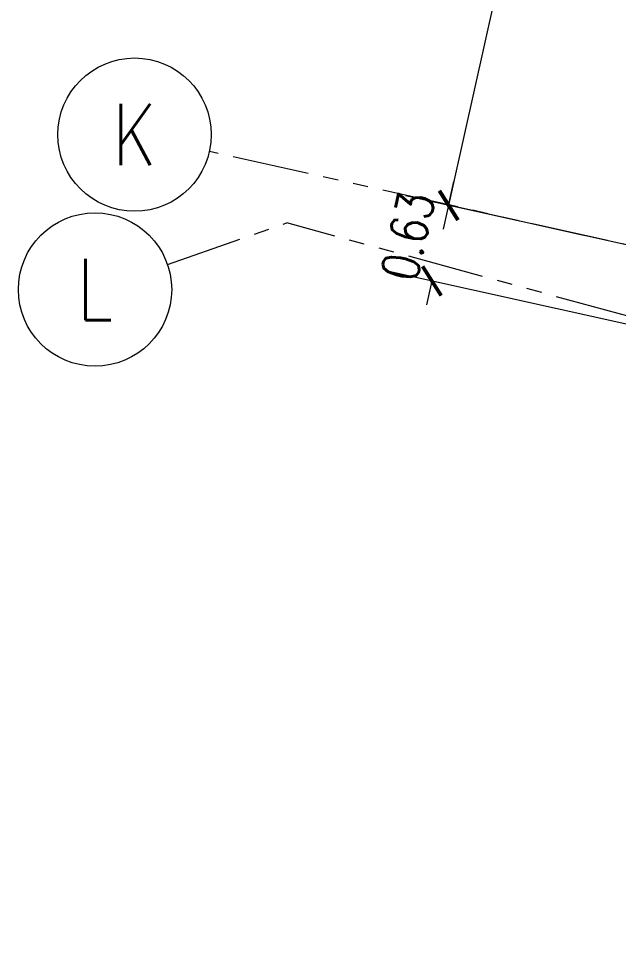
# Model space of a CAD drawing. Header units: millimetres. Extents: x 2471 to 2909, y 1327 to 1568.
# Drawn here: x 2575.88 to 2580.77, y 1398.59 to 1406.07 of the extents above; entities that cross this region are included whole.
import ezdxf
from ezdxf.enums import TextEntityAlignment as Align

# ---------------------------------------------------------------- set-up
doc = ezdxf.new("R2010")
doc.units = ezdxf.units.MM
doc.linetypes.add('PHANTOM', pattern=[2.5, 1.25, -0.25, 0.25, -0.25, 0.25, -0.25])
doc.layers.get('0').update_dxf_attribs({"color": 251, "lineweight": 9})
doc.layers.get('DEFPOINTS').update_dxf_attribs({"color": 251, "lineweight": 9})
doc.layers.add('A-EJES', color=251, linetype='PHANTOM', lineweight=13)
doc.layers.add('COTAS-EXTER', color=251, linetype='Continuous', lineweight=13)
doc.styles.add('ROMANS', font='romans.shx', dxfattribs={"width": 0.8})
doc.styles.add('TXT_COTAS', font='romans.shx', dxfattribs={"width": 0.8})
doc.dimstyles.new('DLP-COTA 200', dxfattribs={"dimtxt": 0.3, "dimasz": 0.2, "dimexe": 0.36, "dimexo": 0.12, "dimgap": 0.12, "dimtad": 1, "dimzin": 0, "dimdsep": 46, "dimtxsty": 'TXT_COTAS', "dimblk": 'ARCHTICK', "dimcen": 0.18, "dimdle": 0.2, "dimclrd": 256, "dimclre": 256, "dimclrt": 2, "dimadec": 0, "dimazin": 0, "dimtfac": 1, "dimtix": 1, "dimtofl": 0, "dimtmove": 2, "dimatfit": 3, "dimfxl": 0.36, "dimtolj": 1, "dimtzin": 0, "dimlwd": 9, "dimlwe": 9, "dimarcsym": 0})

# ---------------------------------------------------------------- blocks, each defined once
blk = doc.blocks.new('_ArchTick')
at = {"color": 0, "linetype": 'ByBlock', "const_width": 0.15}
blk.add_lwpolyline([(-0.5, -0.5), (0.5, 0.5)], dxfattribs=at)
blk = doc.blocks.new('*D878')
at = {"layer": 'COTAS-EXTER', "lineweight": 9, "transparency": 16777216}
for p, q in [((3.507855538054574, 26.61640427530299), (3.551242212182992, 26.81164155788004)), ((6.318309351149474, 25.99185018331703), (3.156428429415867, 26.69450028873414)), ((6.181580305931384, 25.3765781493574), (3.019699384197777, 26.07922825477451)), ((3.371126492836483, 26.00113224134336), (3.327739818708065, 25.8058949587663))]:
    blk.add_line(p, q, dxfattribs=at)
at = {"layer": 'DEFPOINTS', "color": 0, "transparency": 16777216}
for p in [(3.371126492836483, 26.00113224134336), (6.43545172069571, 25.96581817883999, 4.165208883839971e-08), (6.298722675477618, 25.35054614488035, -1.7461512177726e-07)]:
    blk.add_point(p, dxfattribs=at)
at = {"layer": 'COTAS-EXTER', "lineweight": 9, "transparency": 16777216, "xscale": 0.2, "yscale": 0.2, "zscale": 0.2}
for p, rotation in [((3.507855538054574, 26.61640427530299), 257.4710213271556), ((3.371126492836483, 26.00113224134336), 77.47102132715563)]:
    blk.add_blockref('_ArchTick', p, dxfattribs=dict(at, rotation=rotation))
at = {"layer": 'COTAS-EXTER', "color": 2, "transparency": 16777216, "insert": (3.175920683966497, 26.36734026839654), "char_height": 0.3, "attachment_point": 5, "rotation": 77.47102132715563, "style": 'TXT_COTAS'}
blk.add_mtext('\\A1;0.63', dxfattribs=at)
blk = doc.blocks.new('*D882')
at = {"layer": 'COTAS-EXTER', "lineweight": 9, "transparency": 16777216}
for p, q in [((3.46468746890135, 26.42310327623214), (6.48617594614146, 39.92152162039228)), ((7.301224300418387, 39.5341318386136), (6.091182430836811, 39.80498783616093)), ((4.620266704193188, 26.36938741118594), (3.157067870430778, 26.69691011076482))]:
    blk.add_line(p, q, dxfattribs=at)
at = {"layer": 'DEFPOINTS', "color": 0, "transparency": 16777216}
for p in [(6.44248898772442, 39.72635131101026), (7.418326486047592, 39.50791966356337, -5.861693352926522e-08), (4.737368889822392, 26.34317523613572, -1.593345876059353e-07)]:
    blk.add_point(p, dxfattribs=at)
at = {"layer": 'COTAS-EXTER', "lineweight": 9, "transparency": 16777216, "xscale": 0.2, "yscale": 0.2, "zscale": 0.2}
for p, rotation in [((6.44248898772442, 39.72635131101026), 77.38288257497175), ((3.508374427318388, 26.61827358561415), 257.3828825749717)]:
    blk.add_blockref('_ArchTick', p, dxfattribs=dict(at, rotation=rotation))
at = {"layer": 'COTAS-EXTER', "color": 8, "transparency": 16777216, "insert": (4.711951789855696, 33.23128984217521), "char_height": 0.3, "attachment_point": 5, "rotation": 77.38288257497173, "style": 'TXT_COTAS'}
blk.add_mtext('\\A1;13.43', dxfattribs=at)
blk = doc.blocks.new('A$C64a6e5d1')
at = {"layer": 'A-EJES', "ltscale": 0.5}
for p, q in [((23.09896986704553, 22.23574769217521, 3.432637875748267e-07), (1.557152374618454, 27.05780849326402, 1.593345876059353e-07)), ((1.215395271050511, 26.13666920457035, -1.569322831684872e-06), (2.188075434794882, 26.47454235795885, -8.133151485623102e-07)), ((33.92848621445592, 17.7965634195134, -1.093768650761717e-06), (2.188075434794882, 26.47454235795885, -1.077900599000259e-06))]:
    blk.add_line(p, q, dxfattribs=at)
at = {"layer": 'A-EJES', "linetype": 'Continuous'}
for centre in [(0.9472451578476466, 27.19433023873717, 1.593345876059353e-07), (0.625, 25.93158769700676, -2.028202721244971e-06)]:
    blk.add_circle(centre, 0.6249999999999999, dxfattribs=at)
at = {"layer": 'A-EJES', "color": 1, "linetype": 'Continuous', "style": 'ROMANS', "width": 0.8}
for s, p in [('K', (0.9472451578476466, 27.19433023873717, 1.593345876059353e-07)), ('L', (0.625, 25.93158769700676, -2.028202721244971e-06))]:
    blk.add_text(s, height=0.4999999999999999, dxfattribs=at).set_placement(p, align=Align.MIDDLE_CENTER)
at = {"layer": 'COTAS-EXTER', "color": 1}
dim = blk.add_linear_dim(base=(6.44248898772442, 39.72635131101026, 3.186691752118705e-07), p1=(4.737368889822392, 26.34317523613572, 1.593345876059353e-07), p2=(7.41832648604759, 39.50791966356337, 2.600522416826053e-07), angle=257.3828825749717, dimstyle='DLP-COTA 200', override={"dimclrt": 8}, dxfattribs=at)
dim.commit()
dim.dimension.update_dxf_attribs({"geometry": '*D882', "text_midpoint": (4.711951789855696, 33.23128984217521, 3.186691752118705e-07)})
at = {"layer": 'COTAS-EXTER'}
dim = blk.add_aligned_dim(p1=(6.43545172069571, 25.96581817883998, 2.00986676444335e-07), p2=(6.29872267547762, 25.35054614488035, -1.528053417132469e-08), distance=-2.9990134507077375, dimstyle='DLP-COTA 200', dxfattribs=at)
dim.commit()
dim.dimension.update_dxf_attribs({"geometry": '*D878', "text_midpoint": (3.175920683966497, 26.36734026839654, 1.593345876059353e-07)})

msp = doc.modelspace()

# ---------------------------------------------------------------- block references
at = {"color": 1}
msp.add_blockref('A$C64a6e5d1', (2575.878941199735, 1377.926736980495), dxfattribs=at)

doc.saveas('drawing.dxf')
